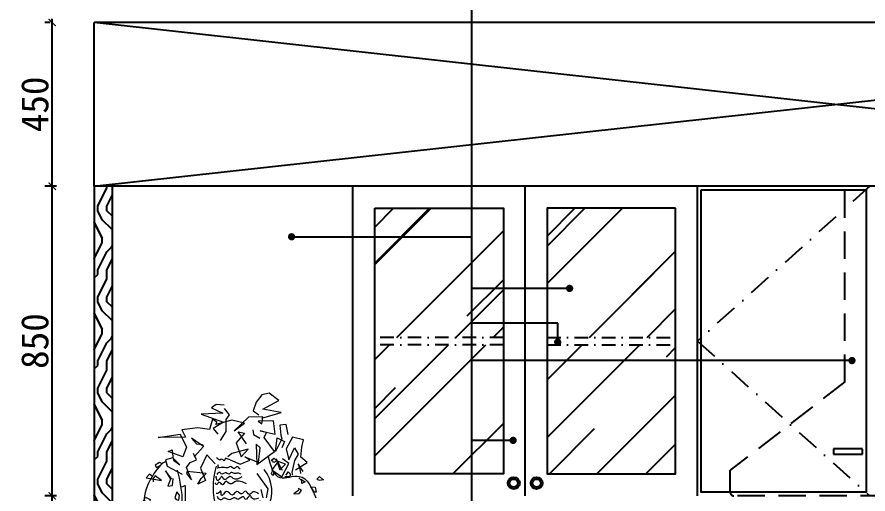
# Model space of a CAD drawing. Header units: millimetres. Extents: x 71641 to 191108, y -23091 to 29972.
# Drawn here: x 181176 to 183514, y -14050 to -12740 of the extents above; entities that cross this region are included whole.
import ezdxf

# ---------------------------------------------------------------- set-up
doc = ezdxf.new("R2010")
doc.units = ezdxf.units.MM
for name, pattern in [('DASHDOT2', [0.5, 0.25, -0.125, 0, -0.125]), ('DASHED2', [0.375, 0.25, -0.125]), ('DASHEDX2', [1.5, 1, -0.5])]:
    doc.linetypes.add(name, pattern=pattern)
doc.layers.add('10', color=2, linetype='Continuous')
doc.layers.add('3', color=5, linetype='Continuous')
doc.layers.add('8', color=8, linetype='Continuous', lineweight=0)
doc.styles.add('30', font='SimSun.ttf', dxfattribs={"height": 75})
doc.styles.add('ROMANS', font='romans')
doc.dimstyles.new('30', dxfattribs={"dimscale": 0, "dimtxt": 90, "dimasz": 20, "dimexe": 20, "dimexo": 20, "dimgap": 10, "dimtad": 1, "dimdec": 0, "dimzin": 0, "dimdsep": 46, "dimtxsty": '30', "dimblk": 'ARCHTICK', "dimcen": 20, "dimdle": 10, "dimclrd": 8, "dimclre": 8, "dimclrt": 2, "dimadec": 0, "dimazin": 0, "dimtfac": 1, "dimtdec": 0, "dimtmove": 2, "dimatfit": 3, "dimldrblk": 'DOT', "dimfxl": 0, "dimtolj": 2, "dimtzin": 0, "dimlwd": -1, "dimarcsym": 0})
pattern_1 = [(45, (13375.47705405642, -9925.724323622242), (237.0787615962258, 632.2100309232684), [4191, -558.8, 1397, -279.4]), (45, (13539.45653082716, -9564.179212187999), (-460.3279287660048, 65.19665943896212), [838.2, -92.202, 1676.4, -209.55]), (45, (13306.3290819242, -9659.010716826488), (894.9723250257521, 1159.710275474871), [2235.2, -391.16, 1117.6, -279.4])]

# ---------------------------------------------------------------- blocks, each defined once
blk = doc.blocks.new('A$C5B973F83')
at = {"layer": '8'}
for p, q in [((314.0247830888256, 561.2965167958682), (344.2479573652381, 519.1339180769355)), ((324.6029030375648, 517.6280980285446), (330.6475259568542, 495.0409872548844)), ((344.2479573652381, 519.1339180769355), (339.7144901757129, 495.0409872548844)), ((343.0730384103954, 465.7496867759764), (201.9639473356074, 465.7496867759764))]:
    blk.add_line(p, q, dxfattribs=at)
for points in [[(327.7892149689142, 713.8237183568199), (380.5686011466896, 729.1632034907743), (329.988331192988, 737.9286161665732), (373.9711927945027, 762.0335312446914), (347.5814698656322, 781.755731350735), (327.7892149689142, 777.3730163786313), (312.3951925204601, 757.6508162726022), (303.5986381041585, 733.5459184628635), (318.992630712688, 722.5891310326333)], [(224.4295289975125, 748.8854035968034), (202.4380981967552, 751.0767610828407), (189.2432516523404, 742.3113311386624), (220.0312368693994, 726.9718460047225), (160.6544124993961, 724.7804885186706), (222.2303829333978, 702.8669309265897), (193.6415437804535, 685.3360883066125), (206.8363903248683, 669.9966031726726)], [(224.4295289975125, 740.1199736526105), (237.6243755419273, 722.5891310326333), (228.8278211256256, 709.4410033847307), (228.8278211256256, 676.5706756307991), (213.4338285170961, 652.4657605526809)], [(240.9126804887783, 598.9505658539783), (268.3969334948342, 587.5393437223756), (294.7360179956304, 597.8094367334634), (280.9939064125065, 606.938435160795), (318.784765485907, 592.103825667662), (323.3654693468707, 632.0431376650013), (311.9136947743827, 642.3132306760745), (314.2040616248269, 586.3982146018752), (362.3015267654555, 621.7730273855341), (333.6720754142152, 660.5712102623584), (340.543146125623, 674.2646733665824), (323.3654693468707, 678.8291725802483), (364.5918637759751, 669.7001914213106), (360.0111599150114, 706.216116057105), (317.6395969806472, 705.07498693659), (327.9461732079508, 698.2282640186677), (330.2365400583949, 717.6273554570726), (291.3004826398101, 716.4862263365576), (251.2192865560064, 678.8291725802483), (279.8487080673221, 699.3693758707886), (245.493384349742, 708.4983570297409), (200.8314545649337, 695.9460057776378), (204.2669899206376, 702.7927459639541), (191.6700170028489, 710.7806152707708), (183.6537777861813, 682.2525426734137), (151.5888209190452, 686.8170246186855), (108.0720596394967, 681.1114135528987), (118.3786657067249, 661.7123221144793), (42.79691772011574, 660.5712102623584), (103.4913259384921, 669.7001914213106), (120.6690027172444, 634.3253786376372), (110.3623966500163, 606.938435160795), (70.2811707261717, 621.7730273855341), (81.73297513870057, 626.3375093308205), (82.87814364396036, 606.938435160795), (85.16851049440447, 597.8094367334634), (102.3461574332323, 585.2570854813603), (82.87814364396036, 604.6561769197651), (63.41012985457201, 598.9505658539783), (67.99083371565212, 581.8337153882094), (109.2172281447565, 560.152382977154)], [(303.1679279860109, 681.6718933789307), (305.0867275376804, 668.2879659952523), (322.3557743026176, 658.7280005956636)], [(399.7263986142352, 669.0281923939692), (394.7338434957201, 696.3899240352694), (377.2599751807284, 693.9024828970942), (379.7562378200237, 666.5407685241589), (382.2525302993599, 656.5910557765819), (364.7786321444437, 621.7670352575005), (369.7711872629588, 659.0784796463922), (389.7413182171294, 649.1287668988152), (382.2525302993599, 631.7167480050775)], [(166.9342340574367, 635.784125080776), (134.314910238958, 658.7280005956636), (147.7463877407135, 643.4320835857434), (165.0154643456917, 641.5200939595015), (166.9342340574367, 635.784125080776), (141.9900487656705, 607.1042634187834)], [(285.8988812209573, 643.4320835857434), (262.873465640936, 675.9359245002197), (280.1425124058733, 672.111945247736), (257.1170968258521, 645.3440732119707), (270.5486041675322, 607.1042634187834), (289.7364504842553, 628.1361665758086), (245.6043890358415, 616.6642115499781), (234.0916812458308, 607.1042634187834)], [(419.6965295684058, 572.0184542512361), (452.1480333990185, 591.9178797463901), (434.6741352441022, 606.8424575019526), (437.1704277233221, 634.2041891432527), (442.1629530019127, 654.1036146384067), (412.2077416506363, 661.565903516188), (394.7338434957201, 629.2293241352818), (402.2226612535305, 599.3801686241713), (417.2002669292269, 631.7167480050775), (427.1853473262163, 614.3047463797193), (417.2002669292269, 596.8927447543756), (409.711479011341, 564.5561653734549), (412.2077416506363, 557.0938764956882)], [(199.5535877157236, 587.9843671563649), (176.5281721357023, 612.8402322974944), (159.2590955307242, 576.5124121305344), (172.6906028724043, 542.0965815898162), (151.5839570040116, 532.5366334586215), (161.1778950823937, 547.8325677369212), (174.6093725840328, 561.2164951206141), (122.8022024489474, 566.9524639993397), (120.8834028972778, 561.2164951206141), (134.314910238958, 544.008571216058), (120.8834028972778, 578.4244017567762), (130.4773409756599, 591.8083464088486), (147.7463877407135, 599.456304913816), (140.071249214001, 616.6642115499781)], [(53.7259557088837, 587.9843671563649), (46.05081718217116, 591.8083464088486), (34.53810939216055, 584.1603879038812), (38.37567865545861, 578.4244017567762), (46.05081718217116, 582.2483810092599)], [(353.3148917441722, 597.4359043947698), (360.8707002332667, 603.4591327831804), (368.4264788823202, 595.9301016147583), (360.8707002332667, 591.4126760063446), (356.3372032038169, 597.4359043947698)], [(384.7487929385388, 569.5310131130609), (367.2748947836226, 601.8676097623465), (377.2599751807284, 572.0184542512361), (392.2375808564248, 586.9430320067986), (372.2674499022542, 594.4053208845653), (354.7935517473379, 572.0184542512361), (382.2525302993599, 552.1190114877027), (402.2226612535305, 589.4304558765944), (384.7487929385388, 601.8676097623465)], [(440.9620732738404, 567.3197451842934), (427.3616418654565, 588.4010531779422), (431.8951090548653, 573.3429908410835), (433.4062946246704, 561.2965167958682)], [(80.58894055220298, 545.9205781106793), (63.3198639472248, 568.8644536255815), (76.75137128890492, 545.9205781106793), (69.07623276219238, 526.800664579896), (82.50771026394796, 528.7126542061378), (84.42650981561746, 547.8325677369212)], [(356.3372032038169, 567.3197451842934), (353.3148917441722, 561.2965167958682), (356.3372032038169, 558.2849112358454), (360.8707002332667, 558.2849112358454), (360.8707002332667, 562.8023368442591)], [(394.1161561293993, 556.7791084558485), (400.1608088886132, 565.813942404282), (406.2054318079026, 559.7907140158568), (404.6942760781385, 553.7674856274461), (398.6496531587327, 552.2616828474347), (391.0938446696382, 552.2616828474347)], [(26.86297086544801, 553.5685366156467), (19.18783233873546, 559.3045054943723), (9.593894260469824, 549.744557363163), (51.80715615721419, 542.0965815898162), (34.53810939216055, 555.4805262418886), (28.78174057719298, 547.8325677369212), (28.78174057719298, 538.272602337347)], [(434.917450354551, 546.2384544590095), (447.0066961931298, 538.709406022208), (437.9397618141957, 534.1919804137942), (437.9397618141957, 541.7210288506103), (428.8727975952206, 549.2500600190324)], [(495.3637690673349, 544.7326344106186), (486.2968048484763, 553.7674856274461), (478.7410261993064, 546.2384544590095), (484.7856491185958, 543.2268316306217), (498.3860805270961, 544.7326344106186)], [(107.4519253956387, 524.8886749536541), (117.0458336339798, 528.7126542061378), (117.0458336339798, 509.5927579437193), (117.0458336339798, 486.6488651604523), (109.3706951072672, 473.2649377767593)], [(428.8727975952206, 516.1222952485477), (415.2723960268777, 505.5816412517088), (430.3839533251012, 507.0874613000997), (436.4286060843151, 514.6164924685363), (427.3616418654565, 520.639720856947)], [(471.1852475502528, 511.604869640134), (462.1182833312778, 525.1571464653607), (474.2075590098975, 523.6513436853493), (477.2298704695422, 510.0990668601225), (468.1629062505672, 510.0990668601225)], [(9.593894260469824, 469.4409585242902), (1.91875573375728, 484.7368755342104), (7.675124548724853, 496.2088132916615), (21.10660205048043, 490.472844412936), (19.18783233873546, 482.8248859079686), (15.3502630754374, 473.2649377767593)], [(101.6955565805547, 501.944782170387), (94.02041805395856, 511.5047475699612), (88.26407907891553, 494.2968236654197), (92.1016483422136, 490.472844412936), (99.77678686892614, 488.5608547866941), (101.6955565805547, 501.944782170387)], [(90.18284879054409, 469.4409585242902), (76.75137128890492, 477.088917029243), (80.58894055220298, 461.7929827509433), (90.18284879054409, 471.352948150532)], [(26.86297086544801, 421.6411833314996), (34.53810939216055, 435.025127983572), (23.02540160214994, 444.5850761147667), (26.86297086544801, 419.7291937052578)], [(61.40109423547983, 444.5850761147667), (51.80715615721419, 450.3210449934923), (49.88838644546922, 436.9371176097993), (59.48229468392674, 436.9371176097993), (51.80715615721419, 444.5850761147667)], [(101.6955565805547, 440.761096862283), (109.3706951072672, 423.5531729577415), (105.5331258439692, 410.1692455740485), (99.77678686892614, 406.3452663215648), (95.93921760562807, 419.7291937052578), (103.6143561322242, 435.025127983572)], [(86.34527952724602, 396.7853181903702), (78.67014100053348, 402.5212870690812), (84.42650981561746, 410.1692455740485), (90.18284879054409, 402.5212870690812), (92.1016483422136, 394.8733285641283), (90.18284879054409, 381.4893839120559)], [(32.61930984049104, 377.6654046595722), (24.9441713137785, 389.1373424170233), (23.02540160214994, 373.8414254070885), (26.86297086544801, 370.0174461546048), (34.53810939216055, 371.9294357808467)], [(86.34527952724602, 364.2814772758938), (86.34527952724602, 354.7215291446846), (84.42650981561746, 339.4255948663704), (92.1016483422136, 341.3375844926122), (90.18284879054409, 354.7215291446846), (84.42650981561746, 364.2814772758938)], [(40.29444836720359, 337.5136052401285), (32.61930984049104, 327.9536571089338), (40.29444836720359, 324.1296778564501), (46.05081718217116, 333.6896259876448)], [(70.99500247393735, 331.777636361403), (63.3198639472248, 326.041667482692), (63.3198639472248, 312.6577400989991), (69.07623276219238, 308.8337435781359), (70.99500247393735, 322.2176882302083), (70.99500247393735, 331.777636361403)], [(78.67014100053348, 285.8898680632483), (69.07623276219238, 276.329919932039), (59.48229468392674, 274.4179303057972), (65.23866349889431, 291.6258369419738), (70.99500247393735, 285.8898680632483), (76.75137128890492, 274.4179303057972), (74.83257173723541, 295.4498161944575)], [(78.67014100053348, 245.7380686438046), (86.34527952724602, 240.002099765079), (92.1016483422136, 228.5301447392485), (90.18284879054409, 218.9701966080538), (86.34527952724602, 220.8821862342957), (86.34527952724602, 238.0901101388372), (80.58894055220298, 238.0901101388372)], [(80.58894055220298, 194.1143141985303), (69.07623276219238, 184.5543660673356), (78.67014100053348, 180.730386814852), (82.50771026394796, 188.3783453198193), (76.75137128890492, 186.4663556935775)], [(90.18284879054409, 117.6346946121412), (97.85798731725663, 127.1946600117153), (95.93921760562807, 113.8107153596575), (92.1016483422136, 125.2826703854735), (90.18284879054409, 138.6665977691664)], [(82.50771026394796, 46.89106117284246), (70.99500247393735, 60.27498855652084), (63.3198639472248, 46.89106117284246), (74.83257173723541, 41.15509229411691), (80.58894055220298, 48.8030507990843), (80.58894055220298, 64.09896780900453)]]:
    blk.add_lwpolyline(points, dxfattribs=at)
for centre, radius, start, end in [((391.9851800670149, 522.8199834085171), 198.406369993692, 162.8721377933337, 196.7169264557819), ((258.3452092740918, 512.3224000722767), 96.68413858508085, 331.2035338484925, 38.63547439009148)]:
    blk.add_arc(centre, radius, start, end, dxfattribs=at)
for points, knots in [([(67.15743321052287, 586.0723602617436), (65.25048789195716, 612.2000121389283), (-32.23948676267173, 482.0294228291787), (51.09348747390322, 442.6205505443904), (31.43154579424299, 286.065654572616), (-1.397787127643824e-05, 301.1857850731685)], [0, 0, 0, 0, 78.59144799256222, 208.1238681991284, 312.7615844611273, 312.7615844611273, 312.7615844611273, 312.7615844611273]), ([(344.2479573652381, 610.988163951617), (351.2867848371388, 583.3851367763782), (363.7456699102186, 534.5271494736735), (444.9457729602, 569.7285720987202), (464.3804071489722, 522.559669616694), (475.7187147396617, 495.0409872548844)], [0, 0, 0, 0, 68.79820073200062, 121.7743835295095, 195.9636159262503, 195.9636159262503, 195.9636159262503, 195.9636159262503]), ([(240.9126804887783, 598.9505658539783), (238.6773715622257, 599.3960647990534), (234.5390164069831, 600.2208424546589), (226.9434622874251, 606.7862184661062), (224.6254962816602, 591.6206133234627), (218.211761942599, 605.0892293908037), (212.4490605882602, 595.1620135032244), (207.7232177958358, 601.8072757080554), (204.655602452578, 603.7065418594466), (203.1217915754532, 604.6561769197651)], [0, 0, 0, 0, 7.240182081960658, 13.40416283748326, 21.64192339735831, 28.9644987491814, 35.63573693038763, 41.35433034630098, 47.07294766469182, 47.07294766469182, 47.07294766469182, 47.07294766469182]), ([(268.3969334948342, 573.8458633497721), (264.8131707016146, 577.5019840994464), (259.0017963297432, 583.4306930153543), (251.2506737647345, 570.2231030336297), (242.2456742867362, 584.7647756584156), (233.1847339386586, 574.5028219128144), (225.0904363039881, 578.5614596036503), (216.7834259776864, 578.5334377784711), (206.002700556186, 575.0701537474233), (208.5712626100285, 590.0816973491492), (206.6548065417446, 580.9245638462453), (205.4121584258974, 574.9869924702725)], [0, 0, 0, 0, 11.78049770856275, 19.10307306038585, 31.89749131575313, 39.574149150869, 51.08263804087687, 54.51817339658078, 66.02666057423066, 71.73227164003201, 82.25465686233497, 82.25465686233497, 82.25465686233497, 82.25465686233497]), ([(94.92624016467016, 570.6575677204164), (101.9925149428891, 541.069084956096), (122.2865712846396, 456.0921550846833), (46.64003567374311, 316.3705999674021), (107.8167894118233, 151.9409779444613), (77.4428063170053, 46.97345090760427), (63.85029924311675, -3.456940612522885e-05)], [0, 0, 0, 0, 89.47085066527728, 256.9566767947715, 434.793579340791, 578.8362936324165, 578.8362936324165, 578.8362936324165, 578.8362936324165]), ([(270.6873003452783, 560.152382977154), (267.6518332887208, 561.413500404502), (261.6481674668612, 563.9077879243232), (252.1720816651359, 558.7609491419717), (243.4597238441929, 568.2922260567502), (236.9903165730648, 556.0893467397764), (227.3762146754889, 567.7745696474631), (218.2812924600439, 556.3372859254487), (210.8601440381026, 568.1313593940904), (206.5221220676322, 562.1307195516965), (204.2669899206376, 559.0112711250185)], [0, 0, 0, 0, 9.441432141392903, 18.6736348644259, 28.45378828840266, 35.7763744044665, 46.63665024901592, 56.41677572081861, 64.66579177088919, 73.59695129006478, 73.59695129006478, 73.59695129006478, 73.59695129006478]), ([(285.5746102735866, 532.7654395002974), (274.5856549480231, 538.4376302823148), (258.9307236582972, 546.5182670965914), (240.834191580303, 527.0467243974272), (228.1460356627358, 547.5005496206431), (220.4302905589575, 525.856535939045), (215.1854945789091, 535.4740209732518), (207.7804038922768, 539.7238303731683), (204.7763519745786, 528.2990673112363), (200.6200493479846, 533.558211944397), (198.5410877143731, 536.1888095934628)], [0, 0, 0, 0, 32.56865625349268, 46.39750192253572, 60.73492072336663, 73.66819905679891, 80.13483212909857, 86.29881288450764, 93.61571404213953, 100.9383234914588, 100.9383234914588, 100.9383234914588, 100.9383234914588]), ([(272.9776373557979, 552.1645309387168), (264.4895705390954, 547.4575976366759), (252.5895663033007, 540.8586243438258), (240.60414787638, 556.8746194455307), (233.0207992893411, 546.9174648431836), (221.6012683714507, 543.3388461961367), (218.5586674690712, 557.1043192327925), (212.3260432267562, 547.1315225304461), (204.7539619427407, 538.4043323468068), (203.1961368496995, 548.7598777972962), (202.3529440688435, 552.6918940999421), (201.9766230701935, 554.4467719113527)], [0, 0, 0, 0, 24.47806106900443, 34.31747613358191, 45.11034117666349, 54.3425417652885, 62.58028797264701, 70.66360126051967, 79.59476077969526, 86.81443054281684, 92.63382987088049, 92.63382987088049, 92.63382987088049, 92.63382987088049]), ([(318.784765485907, 505.3784960234552), (313.7521381470142, 509.2839157513808), (304.5078385106754, 516.4576776333924), (291.9619821950328, 497.188914575745), (282.4611367513426, 521.1519714217902), (271.8540963206906, 497.8764009104852), (258.1043604634469, 520.739556060511), (246.1290693506598, 490.6985023873895), (230.742102014483, 525.0682854786064), (214.4799471810693, 489.1693839930958), (216.9549492269289, 521.1229828947253), (208.6206791199511, 505.2607470653056), (203.5212346662302, 506.2269476405163), (201.9766230701935, 506.5196078755907)], [0, 0, 0, 0, 15.94321155023981, 29.28566230105765, 43.05390204431924, 56.09353044443058, 70.43091478115039, 86.6838695016803, 106.6975239608518, 123.6945742116438, 136.4541653327546, 146.996386197841, 151.5770900588047, 151.5770900588047, 151.5770900588047, 151.5770900588047]), ([(318.784765485907, 493.9672566234876), (312.1438503753161, 491.1383324187009), (301.7117363475263, 486.6944177790538), (295.7329242890701, 509.0572834184459), (282.6745582578005, 482.2474631491896), (277.0350042860955, 505.386802368419), (263.3640415134141, 484.2713407370939), (252.1104922973318, 500.0874321345618), (239.1880635293201, 482.5113422392642), (224.6745580801507, 499.5895368750716), (216.311709277099, 487.0129873967562), (208.323300418444, 492.3455886337797), (206.3355582242366, 496.5695342886647), (205.4121584258974, 498.5317558371535)], [0, 0, 0, 0, 17.2155370457727, 27.04362915683786, 44.19943330713005, 52.43719386692828, 69.87047160573366, 79.09515286051217, 93.97468405357262, 111.7484301354729, 119.9974366302947, 127.6740944653063, 134.3341921233956, 134.3341921233956, 134.3341921233956, 134.3341921233956]), ([(341.6883146308828, 474.5681651850682), (337.9706895209383, 477.4412123285292), (330.5354393011658, 483.1873066154512), (319.6409258311614, 469.9681506214547), (313.5615219076863, 483.5582047199568), (303.9997257097857, 469.4614613476042), (293.6651129290694, 484.9703064865134), (285.230449658935, 465.6083596578756), (270.9154440873535, 485.2438749354515), (246.9510326130548, 463.9429015094138), (226.1373350783251, 474.8626877968454), (208.7457707979484, 477.2154441279781), (203.3270542795071, 464.6740874840689), (202.4628431720193, 473.1966143838363), (201.9766230701935, 477.9915352782336)], [0, 0, 0, 0, 12.32792739801127, 24.65585479602254, 31.12250005724341, 42.39462415594725, 52.63017940582991, 65.66979479862444, 76.46266897048669, 103.4126516612793, 134.6675387256661, 143.8997710598057, 151.2166587517785, 160.6285702106755, 160.6285702106755, 160.6285702106755, 160.6285702106755]), ([(327.9461732079508, 483.6971636123999), (325.5859775772551, 484.6481666696272), (320.6245070111472, 486.6473118316317), (314.4730285683181, 478.1634657256291), (306.6359707694501, 488.7498216329441), (302.9520044142846, 473.3644963264414), (291.7127607001457, 487.5836769658381), (286.6091267897282, 473.8651178501968), (278.1069426112808, 485.10460027304), (270.9824599672575, 474.2586023274634), (262.8286318405299, 486.5709633073493), (252.2656747184228, 474.7511634946095), (240.7587629834889, 487.4505134172105), (230.3266048909863, 473.3287093052895), (221.1906267502345, 489.6864100499297), (210.9960051997332, 471.6234667028693), (207.1255255347351, 480.7833972419976), (205.4121584258974, 484.8382754645354)], [0, 0, 0, 0, 6.965181188012997, 14.6418123146123, 22.31847014972817, 29.63535784163943, 41.58790096423871, 48.05454622537711, 57.83467169717979, 64.50590987838602, 74.74143841975017, 84.52159184373201, 98.68372140414218, 108.9192499455063, 119.7121241173609, 132.0856185594309, 141.9137280553447, 141.9137280553447, 141.9137280553447, 141.9137280553447])]:
    blk.add_open_spline(points, degree=3, knots=knots, dxfattribs=at)
blk = doc.blocks.new('brege')
at = {"layer": '10', "ltscale": 5, "elevation": -0.0001184000168201749}
blk.add_lwpolyline([(187701.9739945534, -13316.74516153275), (187099.6195171527, -13316.74516153281), (187099.6195171527, -13292.39640653281), (187708.3382669564, -13292.39640653278), (187708.3382669564, -13316.74516153278), (187701.9739945534, -13316.74516153278)], dxfattribs=at)
at = {"layer": '10', "ltscale": 5, "extrusion": (-5.546777928409619e-14, 6.57117995027989e-08, 0.9999999999999979)}
for points, elevation in [([(187106.6593274845, -14757.82727301835), (187106.6593274845, -13316.74516153279)], -0.0009697737649070558), ([(187701.9739945536, -14757.82727301833), (187701.9739945534, -13316.74516153279)], -0.0009697737649070557)]:
    blk.add_lwpolyline(points, dxfattribs=dict(at, elevation=elevation))
at = {"layer": '8'}
for p, q in [((187279.1814673129, -14031.70224842044), (187279.1814673129, -14346.34680063655)), ((187524.8492817635, -14037.18726333151), (187524.8492817635, -14596.84360468696)), ((187231.6880266576, -14079.19576380872), (187231.6880266576, -14275.10652089217)), ((187567.0874279668, -14199.10041992125), (187567.0874279668, -14596.84360468696)), ((187612.8454148092, -14410.29149238226), (187612.8454148092, -14589.80390241965)), ((187124.2638446042, -14696.95538401834), (187124.2638446042, -14757.82727301833)), ((187135.4181962451, -14696.95538401834), (187135.4181962451, -14757.82727301833)), ((187143.3855891642, -14696.95538401834), (187143.3855891642, -14757.82727301833)), ((187150.5562443454, -14696.95538401834), (187150.5562443454, -14757.82727301833)), ((187160.1171205102, -14696.95538401834), (187160.1171205102, -14757.82727301833)), ((187648.5162015281, -14696.95538401834), (187648.5162015281, -14757.82727301833)), ((187658.0770776926, -14696.95538401834), (187658.0770776926, -14757.82727301833)), ((187665.2477328738, -14696.95538401834), (187665.2477328738, -14757.82727301833)), ((187673.2151257929, -14696.95538401834), (187673.2151257929, -14757.82727301833)), ((187684.3694774339, -14696.95538401834), (187684.3694774339, -14757.82727301833))]:
    blk.add_line(p, q, dxfattribs=at)
at = {"layer": '8', "extrusion": (-5.546777928409619e-14, 6.571179950279889e-08, 0.9999999999999979)}
for points, elevation in [([(187112.5380537815, -13327.33485097726), (187696.570932383, -13327.33485097723), (187696.570932383, -13801.17362912322), (187112.5380537815, -13801.17362912325)], -0.0009684595333732678), ([(187112.5380537815, -13821.17362912322), (187696.0952682565, -13821.17362912319), (187696.0952682565, -14683.20790135394), (187112.5380537815, -14683.20790135397)], -0.0009697737649070557)]:
    blk.add_lwpolyline(points, close=True, dxfattribs=dict(at, elevation=elevation))
at = {"layer": '8'}
for points in [[(187155.3498843001, -13397.87418320495), (187155.3498843001, -13432.16701281813)], [(187295.6328500687, -13397.87418320495), (187295.6328500687, -13432.16701281813)]]:
    blk.add_lwpolyline(points, dxfattribs=at)
at = {"layer": '8', "extrusion": (-5.546777928409619e-14, 6.571179950279889e-08, 0.9999999999999979)}
for points, elevation in [([(187150.4940662929, -13801.17362912325), (187575.3565634801, -13801.17362912322), (187575.3565634801, -13785.61547215951, 0.4142135623731055), (187561.529371022, -13771.78827970134), (187164.3212587512, -13771.78827970136, 0.414213562373075), (187150.4940662929, -13785.61547215952)], -0.0009684595231288296), ([(187163.7456577234, -13850.5589785451), (187560.9537699945, -13850.55897854509, 0.4142135623730846), (187574.7809624526, -13836.73178608692), (187574.7809624526, -13821.17362912321), (187149.9184652653, -13821.17362912322), (187149.9184652653, -13836.73178608694, 0.4142135623731049)], -0.0009697737649070556)]:
    blk.add_lwpolyline(points, format="xyb", close=True, dxfattribs=dict(at, elevation=elevation))
at = {"layer": '8', "extrusion": (-5.546777928409619e-14, 6.57117995027989e-08, 0.9999999999999979)}
for points, elevation in [([(187115.0543175536, -14757.82727301837), (187115.0543175536, -14696.95538401837), (187175.9262655536, -14696.95538401837), (187175.9262655536, -14757.82727301837)], -0.0009697737649070557), ([(187692.3493605536, -14757.82727301834), (187692.3493605536, -14696.95538401834), (187631.4774125535, -14696.95538401834), (187631.4774125535, -14757.82727301834)], -0.0009697737649070558)]:
    blk.add_lwpolyline(points, dxfattribs=dict(at, elevation=elevation))
at = {"layer": '8'}
for centre, start, end in [((187225.4913671844, -13845.21523481302), 81.0887810361179, 98.9112189638821), ((187225.4913671844, -12984.82596121006), 261.0887810361179, 278.9112189638821)]:
    blk.add_arc(centre, 452.8066298929767, start, end, dxfattribs=at)
at = {"layer": '8', "linetype": 'ByBlock'}
blk.add_blockref('A$C5B973F83', (187130.6383555688, -13758.14609330865, -0.0001184000168201749), dxfattribs=at)
at = {"layer": '8', "style": 'ROMANS', "oblique": 10}
blk.add_text('Haier', height=20, dxfattribs=at).set_placement((187187.5352405955, -13425.5536537279))
blk = doc.blocks.new('_ARCHTICK')
at = {"color": 0, "linetype": 'ByBlock', "const_width": 0.15}
blk.add_lwpolyline([(-0.5, -0.5), (0.5, 0.5)], dxfattribs=at)
blk = doc.blocks.new('*D497')
at = {"color": 8, "lineweight": -2}
for p, q in [((181284.2060472363, -13204.93840841189), (181252.9064530833, -13204.93840841189)), ((181284.2060472363, -14054.93840841189), (181252.9064530833, -14054.93840841189))]:
    blk.add_line(p, q, dxfattribs=at)
at = {"color": 8}
blk.add_line((181272.9064530833, -14064.93840841189), (181272.9064530833, -13194.93840841189), dxfattribs=at)
at = {"layer": 'Defpoints', "color": 0}
for p in [(181272.9064530833, -13204.93840841189), (181304.2060472363, -13204.93840841189), (181304.2060472363, -14054.93840841189)]:
    blk.add_point(p, dxfattribs=at)
at = {"color": 8, "xscale": 20, "yscale": 20, "zscale": 20}
for p, rotation in [((181272.9064530833, -13204.93840841189), 90), ((181272.9064530833, -14054.93840841189), 270)]:
    blk.add_blockref('_ARCHTICK', p, dxfattribs=dict(at, rotation=rotation))
at = {"color": 2, "insert": (181225.4064530833, -13629.93840841186), "char_height": 75, "attachment_point": 5, "rotation": 90, "style": '30'}
blk.add_mtext('\\A2;850', dxfattribs=at)
blk = doc.blocks.new('_Dot')
at = {"color": 0, "linetype": 'ByBlock', "lineweight": -2}
blk.add_line((-0.5, 0), (-1, 0), dxfattribs=at)
at = {"color": 0, "linetype": 'ByBlock', "const_width": 0.5}
blk.add_lwpolyline([(-0.25, 0, 1), (0.25, 0, 1)], format="xyb", close=True, dxfattribs=at)
blk = doc.blocks.new('DOT')
at = {"color": 0, "linetype": 'ByBlock'}
blk.add_line((-0.5, 0), (-1, 0), dxfattribs=at)
at = {"color": 0, "linetype": 'ByBlock', "const_width": 0.5}
blk.add_lwpolyline([(-0.25, 0, 1), (0.25, 0, 1)], format="xyb", close=True, dxfattribs=at)
blk = doc.blocks.new('*D498')
at = {"color": 8}
blk.add_line((181272.9064530833, -14664.9384084119), (181272.9064530833, -14044.93840841189), dxfattribs=at)
at = {"color": 8, "lineweight": -2}
for p, q in [((181284.2060472363, -14054.93840841189), (181252.9064530833, -14054.93840841189)), ((181284.2060472363, -14654.9384084119), (181252.9064530833, -14654.9384084119))]:
    blk.add_line(p, q, dxfattribs=at)
at = {"layer": 'Defpoints', "color": 0}
for p in [(181272.9064530833, -14054.93840841189), (181304.2060472363, -14054.93840841189), (181304.2060472363, -14654.9384084119)]:
    blk.add_point(p, dxfattribs=at)
at = {"color": 8, "xscale": 20, "yscale": 20, "zscale": 20}
for p, rotation in [((181272.9064530833, -14054.93840841189), 90), ((181272.9064530833, -14654.9384084119), 270)]:
    blk.add_blockref('_ARCHTICK', p, dxfattribs=dict(at, rotation=rotation))
at = {"color": 2, "insert": (181225.4064530833, -14354.93840841187), "char_height": 75, "attachment_point": 5, "rotation": 90, "style": '30'}
blk.add_mtext('\\A2;600', dxfattribs=at)
blk = doc.blocks.new('*D500')
at = {"color": 8, "lineweight": -2}
for p, q in [((181267.5902923621, -12754.93840841189), (181252.9064530833, -12754.93840841189)), ((181284.2060472363, -13204.93840841189), (181252.9064530833, -13204.93840841189))]:
    blk.add_line(p, q, dxfattribs=at)
at = {"color": 8}
blk.add_line((181272.9064530833, -13214.93840841189), (181272.9064530833, -12744.93840841189), dxfattribs=at)
at = {"layer": 'Defpoints', "color": 0}
for p in [(181272.9064530833, -12754.93840841189), (181287.5902923621, -12754.93840841189), (181304.2060472363, -13204.93840841189)]:
    blk.add_point(p, dxfattribs=at)
at = {"color": 8, "xscale": 20, "yscale": 20, "zscale": 20}
for p, rotation in [((181272.9064530833, -12754.93840841189), 90), ((181272.9064530833, -13204.93840841189), 270)]:
    blk.add_blockref('_ARCHTICK', p, dxfattribs=dict(at, rotation=rotation))
at = {"color": 2, "insert": (181225.4064530833, -12979.93840841186), "char_height": 75, "attachment_point": 5, "rotation": 90, "style": '30'}
blk.add_mtext('\\A2;450', dxfattribs=at)

msp = doc.modelspace()

# ---------------------------------------------------------------- hatches: boundary and pattern name
h = msp.add_hatch()
h.set_pattern_fill('ENDGRAIN', color=30, scale=250, angle=90, style=0, pattern_type=2)
h.set_pattern_definition([(90, (-5614.663300859218, -597.1111347066471), (-250, 250), [12.5, -237.5]), (90, (-5639.663300859218, -772.1111347066471), (-250, 250), [25, -225]), (90, (-5652.163300859218, -609.6111347066471), (-250, 250), [12.5, -237.5]), (90, (-5677.163300859218, -759.6111347066471), (-250, 250), [12.5, -237.5]), (90, (-5689.663300859218, -609.6111347066471), (-250, 250), [12.5, -237.5]), (90, (-5702.163300859218, -747.1111347066471), (-250, 250), [12.5, -237.5]), (90, (-5714.663300859218, -609.6111347066471), (-250, 250), [12.5, -237.5]), (90, (-5739.663300859218, -747.1111347066471), (-250, 250), [12.5, -137.5, 12.5, -87.5]), (90, (-5764.663300859218, -747.1111347066471), (-250, 250), [25, -125, 12.5, -87.5]), (90, (-5802.163300859218, -759.6111347066471), (-250, 250), [12.5, -37.5, 12.5, -100, 12.5, -75]), (90, (-5827.163300859218, -772.1111347066471), (-250, 250), [12.5, -50, 25, -162.5]), (90, (-5839.663300859218, -609.6111347066471), (-250, 250), [12.5, -237.5]), (90, (-5852.163300859218, -772.1111347066471), (-250, 250), [12.5, -62.5, 12.5, -162.5]), (135, (-5614.663300859218, -797.1111347066471), (-250.0000000047562, 4.306315503869985e-14), [35.35525, -318.1981405]), (135, (-5614.663300859218, -584.6111347066471), (-250.0000000047562, 4.306315503869985e-14), [70.710675, -282.8427155]), (135, (-5739.663300859218, -584.6111347066471), (-250.0000000047562, 4.306315503869985e-14), [17.6775, -335.8758905]), (135, (-5764.663300859218, -797.1111347066471), (-250.0000000047562, 4.306315503869985e-14), [53.033, -300.5203905]), (135, (-5764.663300859218, -584.6111347066471), (-250.0000000047562, 4.306315503869985e-14), [88.38835, -265.1650405]), (135, (-5802.163300859218, -584.6111347066471), (-250.0000000047562, 4.306315503869985e-14), [53.033, -300.5203905]), (45, (-5827.163300859218, -634.6111347066471), (7.081873065432876e-14, 250.0000000047562), [17.6775, -335.8758905]), (45, (-5627.163300859218, -722.1111347066471), (7.081873065432876e-14, 250.0000000047562), [35.35525, -318.1981405]), (45, (-5727.163300859218, -709.6111347066471), (7.081873065432876e-14, 250.0000000047562), [35.35525, -318.1981405]), (45, (-5677.163300859218, -634.6111347066471), (7.081873065432876e-14, 250.0000000047562), [35.35525, -318.1981405]), (45, (-5777.163300859218, -647.1111347066471), (7.081873065432876e-14, 250.0000000047562), [35.35525, -318.1981405]), (45, (-5802.163300859218, -634.6111347066471), (7.081873065432876e-14, 250.0000000047562), [53.033, -300.5203905]), (45, (-5652.163300859218, -697.1111347066471), (7.081873065432876e-14, 250.0000000047562), [53.033, -300.5203905]), (45, (-5664.663300859218, -659.6111347066471), (7.081873065432876e-14, 250.0000000047562), [53.033, -300.5203905]), (45, (-5752.163300859218, -697.1111347066471), (7.081873065432876e-14, 250.0000000047562), [53.033, -300.5203905]), (45, (-5764.663300859218, -672.1111347066471), (7.081873065432876e-14, 250.0000000047562), [53.033, -300.5203905]), (116.5650512, (-5664.663300859218, -784.6111347066471), (-1.000161050781025e-07, 250.0000000000235), [27.9508475, -531.066145]), (116.5650512, (-5652.163300859218, -597.1111347066471), (-1.000161050781025e-07, 250.0000000000235), [111.8034, -447.21359425]), (116.5650512, (-5689.663300859218, -597.1111347066471), (-1.000161050781025e-07, 250.0000000000235), [111.8034, -447.21359425]), (116.5650512, (-5714.663300859218, -597.1111347066471), (-1.000161050781025e-07, 250.0000000000235), [111.8035, -167.5, 55.9025, -223.81099425]), (116.5650512, (-5752.163300859218, -572.1111347066471), (-1.000161050781025e-07, 250.0000000000235), [27.9508475, -531.066145]), (116.5650512, (-5839.663300859218, -797.1111347066471), (-1.000161050781025e-07, 250.0000000000235), [27.9508475, -531.066145]), (116.5650512, (-5839.663300859218, -597.1111347066471), (-1.000161050781025e-07, 250.0000000000235), [55.90169999999999, -503.11529425]), (63.43494879999999, (-5614.663300859218, -659.6111347066471), (1.000163022267151e-07, 250.0000000000235), [55.90169999999999, -503.11529425]), (63.43494879999999, (-5677.163300859218, -747.1111347066471), (1.000163022267151e-07, 250.0000000000235), [55.90169999999999, -503.11529425]), (63.43494879999999, (-5639.663300859218, -747.1111347066471), (1.000163022267151e-07, 250.0000000000235), [27.9508475, -531.06529425]), (63.43494879999999, (-5702.163300859218, -734.6111347066471), (1.000163022267151e-07, 250.0000000000235), [83.85255000000001, -475.16444425]), (63.43494879999999, (-5702.163300859218, -684.6111347066471), (1.000163022267151e-07, 250.0000000000235), [55.90169999999999, -503.11529425]), (63.43494879999999, (-5714.663300859218, -659.6111347066471), (1.000163022267151e-07, 250.0000000000235), [55.90169999999999, -503.11529425]), (63.43494879999999, (-5739.663300859218, -734.6111347066471), (1.000163022267151e-07, 250.0000000000235), [27.9508475, -531.06529425]), (63.43494879999999, (-5764.663300859218, -722.1111347066471), (1.000163022267151e-07, 250.0000000000235), [27.9508475, -531.06529425]), (63.43494879999999, (-5814.663300859218, -622.1111347066471), (1.000163022267151e-07, 250.0000000000235), [27.9508475, -531.06529425]), (63.43494879999999, (-5727.163300859218, -634.6111347066471), (1.000163022267151e-07, 250.0000000000235), [27.9508475, -531.06529425]), (63.43494879999999, (-5802.163300859218, -747.1111347066471), (1.000163022267151e-07, 250.0000000000235), [83.85255000000001, -475.16444425]), (63.43494879999999, (-5827.163300859218, -759.6111347066471), (1.000163022267151e-07, 250.0000000000235), [55.90169999999999, -503.11529425]), (63.43494879999999, (-5752.163300859218, -622.1111347066471), (1.000163022267151e-07, 250.0000000000235), [27.95, -251.55, 27.95, -251.56699425]), (63.43494879999999, (-5802.163300859218, -697.1111347066471), (1.000163022267151e-07, 250.0000000000235), [55.90169999999999, -503.11529425]), (63.43494879999999, (-5827.163300859218, -684.6111347066471), (1.000163022267151e-07, 250.0000000000235), [55.90169999999999, -503.11529425]), (63.43494879999999, (-5852.163300859218, -759.6111347066471), (1.000163022267151e-07, 250.0000000000235), [55.90169999999999, -503.11529425]), (63.43494879999999, (-5852.163300859218, -684.6111347066471), (1.000163022267151e-07, 250.0000000000235), [55.90169999999999, -503.11529425])])
h.paths.add_polyline_path([(181388.3957252779, -15554.93840841189), (181438.3957252779, -15554.93840841189), (181438.3957252779, -13204.93840841189), (181388.3957252779, -13204.93840841189)])
h = msp.add_hatch()
h.set_pattern_fill('AR-RROOF', color=140, scale=11, angle=45, style=0)
h.set_pattern_definition(pattern_1)
h.paths.add_polyline_path([(182512.1094071735, -13264.93840841189), (182158.7760738402, -13264.93840841189), (182158.7760738402, -13619.9384084119), (182512.1094071736, -13619.9384084119)])
h.paths.add_polyline_path([(182512.1094071736, -13994.9384084119), (182512.1094071736, -13639.9384084119), (182158.7760738402, -13639.9384084119), (182158.7760738401, -13994.9384084119)])
h = msp.add_hatch()
h.set_pattern_fill('AR-RROOF', color=140, scale=11, angle=45, style=0)
h.set_pattern_definition(pattern_1)
h.paths.add_polyline_path([(182632.1094071735, -13619.9384084119), (182985.442740507, -13619.9384084119), (182985.442740507, -13264.93840841189), (182632.1094071736, -13264.93840841189)])
h.paths.add_polyline_path([(182985.4427405069, -13994.9384084119), (182985.442740507, -13639.9384084119), (182632.1094071736, -13639.9384084119), (182632.1094071736, -13994.9384084119)])

# ---------------------------------------------------------------- linework, layer by layer
at = {"color": 150}
for p, q in [((181388.3957252779, -13204.93840841189), (185458.3957252779, -12754.93840841189)), ((185458.3957252779, -13204.93840841189), (181388.3957252779, -12754.93840841189))]:
    msp.add_line(p, q, dxfattribs=at)
for p in [(185458.3957252779, -12754.93840841189), (181388.3957252779, -13204.9384084119)]:
    msp.add_line(p, (181388.3957252779, -12754.93840841189))
at = {"color": 3}
for p, q in [((181388.3957252779, -13204.9384084119), (181388.3957252778, -15554.93840841189)), ((181438.3957252779, -15554.93840841189), (181438.3957252779, -13204.9384084119))]:
    msp.add_line(p, q, dxfattribs=at)
at = {"color": 1}
msp.add_line((185458.3957252779, -13204.93840841189), (181388.3957252779, -13204.93840841189), dxfattribs=at)
at = {"color": 4}
for p, q in [((182098.7760738402, -14054.9384084119), (182098.7760738401, -13204.93840841189)), ((182572.1094071736, -14054.9384084119), (182572.1094071735, -13204.93840841187)), ((183045.4427405069, -14054.9384084119), (183045.4427405068, -13204.93840841185))]:
    msp.add_line(p, q, dxfattribs=at)
at = {"color": 3, "linetype": 'DASHDOT2', "ltscale": 150}
for p, q in [((182512.1094071736, -13619.9384084119), (182158.7760738401, -13619.9384084119)), ((182632.1094071735, -13619.9384084119), (182985.442740507, -13619.9384084119)), ((182512.1094071736, -13639.9384084119), (182158.7760738401, -13639.9384084119)), ((182632.1094071735, -13639.9384084119), (182985.442740507, -13639.9384084119))]:
    msp.add_line(p, q, dxfattribs=at)
at = {"color": 8}
msp.add_lwpolyline([(182425.8658415303, -15507.33223428336), (182425.8658415303, -12498.67066403164), (183085.097997389, -12498.67066403164)], dxfattribs=at)
at = {"color": 2, "linetype": 'DASHDOT2', "ltscale": 250}
msp.add_lwpolyline([(183518.7760738401, -13204.9384084119), (183045.4427405068, -13629.9384084119), (183518.7760738402, -14054.9384084119)], dxfattribs=at)
at = {"color": 8}
msp.add_lwpolyline([(183055.4427405068, -13214.93840841189), (183508.7760738402, -13214.93840841189), (183508.7760738402, -14044.9384084119), (183055.4427405068, -14044.9384084119)], close=True, dxfattribs=at)
at = {"color": 2}
for points in [[(182158.7760738401, -13264.93840841189), (182512.1094071736, -13264.93840841189), (182512.1094071736, -13994.9384084119), (182158.7760738401, -13994.9384084119)], [(182985.442740507, -13264.93840841189), (182632.1094071735, -13264.93840841189), (182632.1094071735, -13994.9384084119), (182985.442740507, -13994.9384084119)]]:
    msp.add_lwpolyline(points, close=True, dxfattribs=at)
at = {"color": 3}
for centre in [(182540.5982457217, -14020.19743230751), (182603.6205686254, -14020.19743230751)]:
    msp.add_circle(centre, 16.39389550554915, dxfattribs=at)
at = {"color": 43, "true_color": 0xbcb757}
for centre in [(182540.5982457217, -14020.19743230751), (182603.6205686254, -14020.19743230751)]:
    msp.add_circle(centre, 11.39389550554915, dxfattribs=at)
at = {"layer": '3', "linetype": 'DASHED2', "ltscale": 300}
for q in [(183450.3008230857, -13214.93840841194), (183135.3008230857, -13984.93840841195)]:
    msp.add_line((183450.3008230857, -13741.68444277587), q, dxfattribs=at)
at = {"layer": '3', "linetype": 'DASHEDX2'}
msp.add_lwpolyline([(183499.0979569867, -13941.02233802838), (183499.0979569867, -13926.02233802838), (183418.6094738696, -13926.02233802838), (183418.6094738696, -13941.02233802838)], close=True, dxfattribs=at)
at = {"layer": '3', "linetype": 'DASHED2', "ltscale": 300}
msp.add_lwpolyline([(183915.3008230857, -13984.93840841218), (183915.3008230857, -14044.93840841195, -0.4142135623730807), (183905.3008230857, -14054.93840841195), (183145.3008230857, -14054.93840841195, -0.414213562373095), (183135.3008230857, -14044.93840841195), (183135.3008230857, -13984.93840841195)], format="xyb", dxfattribs=at)

# ---------------------------------------------------------------- block references
msp.add_blockref('brege', (-5609.562193116231, -797.1111347066471, 5.382287970638204e-05))

# ---------------------------------------------------------------- dimensions: what is measured, and where the dimension line sits
for base, p1, p2, picture, middle in [((181272.9064530833, -12754.93840841189), (181304.2060472363, -13204.93840841189), (181287.5902923621, -12754.93840841189), '*D500', (181225.4064530833, -12979.93840841186)), ((181272.9064530833, -13204.93840841189), (181304.2060472363, -14054.93840841189), (181304.2060472363, -13204.93840841189), '*D497', (181225.4064530833, -13629.93840841186)), ((181272.9064530833, -14054.93840841189), (181304.2060472363, -14654.9384084119), (181304.2060472363, -14054.93840841189), '*D498', (181225.4064530833, -14354.93840841187))]:
    dim = msp.add_linear_dim(base=base, p1=p1, p2=p2, angle=270, dimstyle='30', override={"dimscale": 1, "dimtxt": 75, "dimldrblk": 'DOT'})
    dim.commit()
    dim.dimension.update_dxf_attribs({"geometry": picture, "text_midpoint": middle})

# ---------------------------------------------------------------- leaders
for points in [[(181930.5147692755, -13343.52770048825), (182425.8658415303, -13343.52770048825)], [(182694.0755491385, -13485.2677926172), (182425.8658415303, -13485.2677926172)], [(182661.5099846492, -13632.83865970332), (182661.5099846492, -13580.95644623842), (182425.8658415303, -13580.95644623842)], [(183469.7933757449, -13683.54998156024), (182425.8658415303, -13683.54998156024)], [(182539.0516461407, -13902.70091352976), (182425.8658415303, -13902.70091352976)]]:
    msp.add_leader(points, dimstyle='30', override={"dimscale": 1, "dimtxt": 75, "dimtad": 0, "dimldrblk": 'DOT'})

doc.saveas('drawing.dxf')
